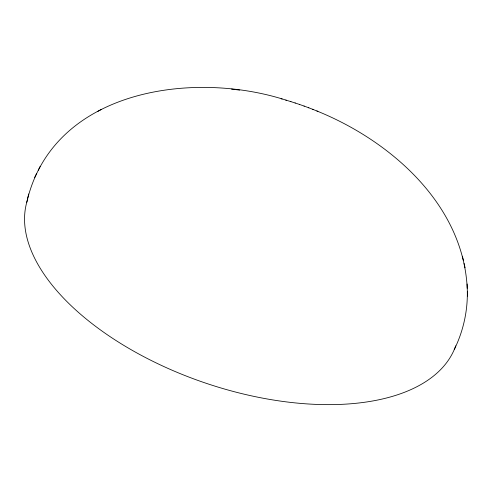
<?xml version="1.0" encoding="UTF-8"?>
<svg xmlns="http://www.w3.org/2000/svg" width="492" height="492" viewBox="0 0 492 492"><rect width="100%" height="100%" fill="white"/><g stroke="black" fill="none" stroke-linecap="round" stroke-linejoin="round"><path stroke-width="0.74" d="M467.314 291.713C467.677 311.657 463.07 331.676 454.257 349.56M26.759 202.31C52.638 89.759 192.673 69.661 286.541 100.306M27.632 198.565L28.69 193.983M34.624 177.526L36.66 173.473M38.247 170.244L40.246 166.265M97.791 111.389L101.536 109.329M231.523 89.101L235.139 89.556M236.252 89.679L239.616 90.11M281.135 98.738L282.144 99.04M285.791 100.079L290.932 101.641M290.44 101.493L295.311 103.037M295.077 102.969L299.69 104.519M299.671 104.501L304.284 106.137M304.007 106.032L308.847 107.816M308.318 107.619L313.379 109.562M316.842 110.971C392.788 141.635 467.683 208.251 467.4 296.135M312.598 109.267L317.875 111.37M462.412 256.209L463.359 260.366M464.097 263.491L465.069 267.783M467.129 283.989L467.216 288.3M455.733 345.802A226.222 116.899 18.9 0 1 203.885 382.518A226.222 116.899 18.9 0 1 27.736 199.094"/></g></svg>
